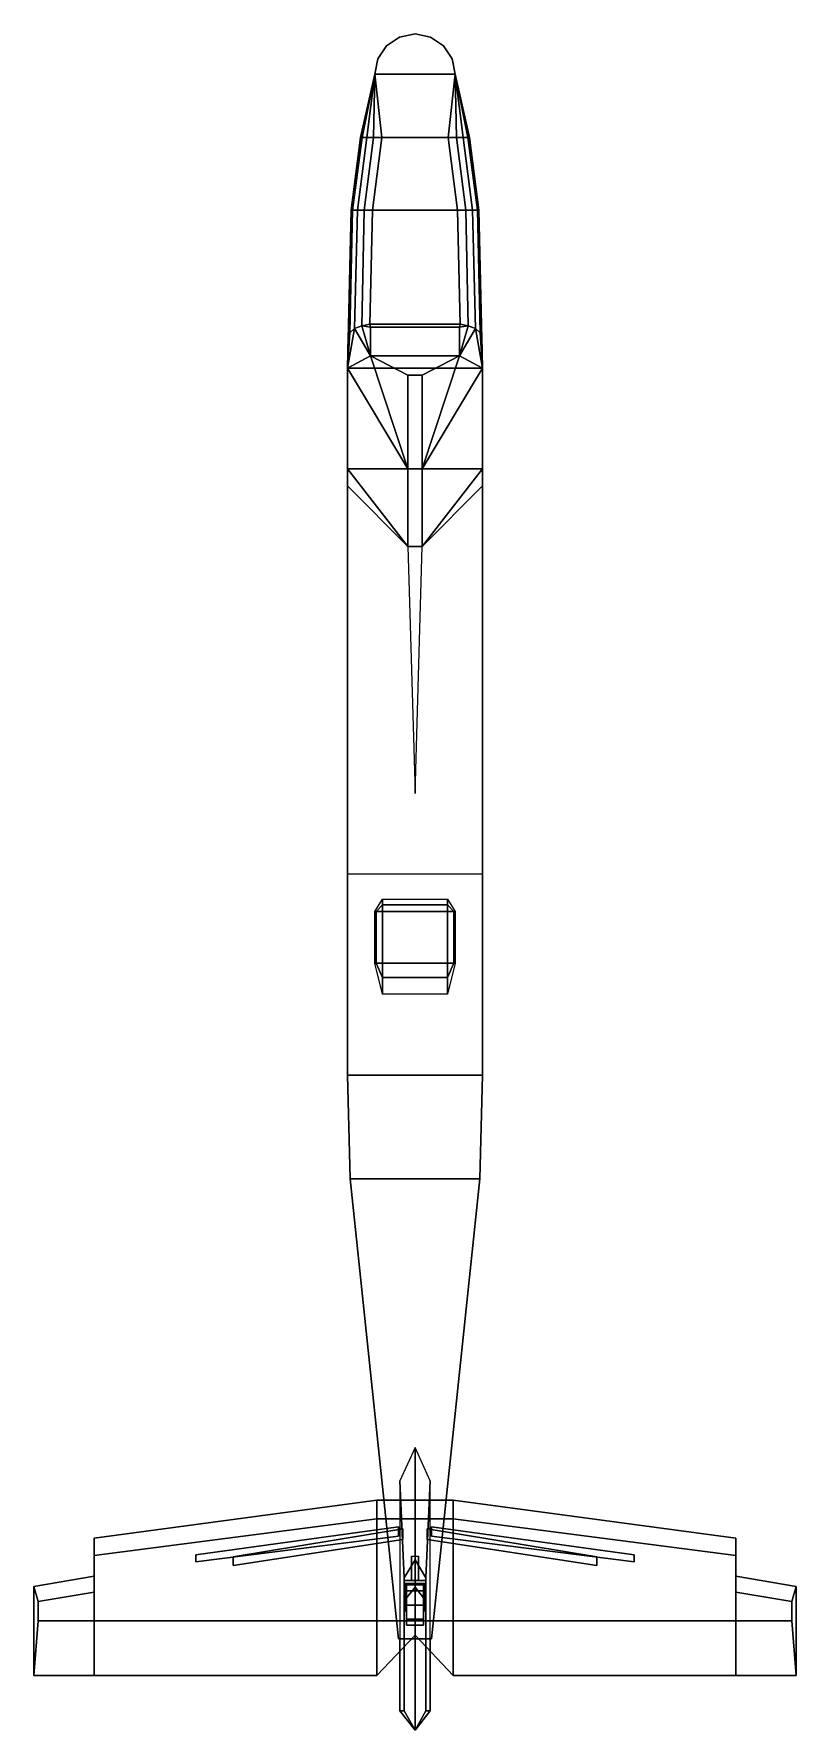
# Model space of a CAD drawing. Extents: x -5.3 to 5.3, y -11.8 to 11.8.
import ezdxf

# ---------------------------------------------------------------- set-up
doc = ezdxf.new("R2010")
doc.units = 0
doc.layers.get('0').update_dxf_attribs({"linetype": 'CONTINUOUS'})

msp = doc.modelspace()

# ---------------------------------------------------------------- linework, layer by layer
for points in [[(-0.396, 11.626, -0.67), (-0.517, 11.444, -0.67), (-0.517, 11.444, 0.51), (-0.396, 11.626, 0.51)], [(-0.214, 11.747, -0.67), (-0.396, 11.626, -0.67), (-0.396, 11.626, 0.51), (-0.214, 11.747, 0.51)], [(0, 11.79, -0.67), (-0.214, 11.747, -0.67), (-0.214, 11.747, 0.51), (0, 11.79, 0.51)], [(0.214, 11.747, -0.67), (0, 11.79, -0.67), (0, 11.79, 0.51), (0.214, 11.747, 0.51)], [(0.396, 11.626, -0.67), (0.214, 11.747, -0.67), (0.214, 11.747, 0.51), (0.396, 11.626, 0.51)], [(0.517, 11.444, -0.67), (0.396, 11.626, -0.67), (0.396, 11.626, 0.51), (0.517, 11.444, 0.51)], [(-0.517, 11.444, -0.67), (-0.56, 11.23, -0.67), (-0.56, 11.23, 0.51), (-0.517, 11.444, 0.51)], [(0.56, 11.23, -0.67), (0.517, 11.444, -0.67), (0.517, 11.444, 0.51), (0.56, 11.23, 0.51)], [(-0.76, 10.35, -0.67), (-0.56, 11.23, -0.67), (0.56, 11.23, -0.67), (0.76, 10.35, -0.67)], [(-0.56, 11.23, 0.51), (-0.56, 11.23, -0.67), (-0.76, 10.35, -0.67), (-0.76, 10.35, 0.94)], [(-0.56, 11.23, 0.51), (-0.56, 11.23, 0.51), (-0.76, 10.35, 0.94), (-0.737, 10.35, 1.055)], [(-0.56, 11.23, 0.51), (-0.56, 11.23, 0.51), (-0.737, 10.35, 1.055), (-0.672, 10.35, 1.152)], [(-0.56, 11.23, 0.51), (-0.56, 11.23, 0.51), (-0.672, 10.35, 1.152), (-0.575, 10.35, 1.217)], [(-0.56, 11.23, 0.51), (-0.56, 11.23, 0.51), (-0.575, 10.35, 1.217), (-0.46, 10.35, 1.24)], [(0.56, 11.23, 0.51), (-0.56, 11.23, 0.51), (-0.46, 10.35, 1.24), (0.46, 10.35, 1.24)], [(0.56, 11.23, 0.51), (0.56, 11.23, 0.51), (0.46, 10.35, 1.24), (0.575, 10.35, 1.217)], [(0.76, 10.35, -0.67), (0.56, 11.23, -0.67), (0.56, 11.23, 0.51), (0.76, 10.35, 0.94)], [(0.56, 11.23, 0.51), (0.56, 11.23, 0.51), (0.575, 10.35, 1.217), (0.672, 10.35, 1.152)], [(0.56, 11.23, 0.51), (0.56, 11.23, 0.51), (0.672, 10.35, 1.152), (0.737, 10.35, 1.055)], [(0.56, 11.23, 0.51), (0.56, 11.23, 0.51), (0.737, 10.35, 1.055), (0.76, 10.35, 0.94)], [(0.76, 10.35, -0.67), (0.89, 9.34, -0.67), (-0.89, 9.34, -0.67), (-0.76, 10.35, -0.67)], [(-0.76, 10.35, -0.67), (-0.89, 9.34, -0.67), (-0.89, 9.34, 1.15), (-0.76, 10.35, 0.94)], [(-0.737, 10.35, 1.055), (-0.76, 10.35, 0.94), (-0.89, 9.34, 1.15), (-0.867, 9.34, 1.265)], [(-0.672, 10.35, 1.152), (-0.737, 10.35, 1.055), (-0.867, 9.34, 1.265), (-0.802, 9.34, 1.362)], [(-0.575, 10.35, 1.217), (-0.672, 10.35, 1.152), (-0.802, 9.34, 1.362), (-0.705, 9.34, 1.427)], [(-0.46, 10.35, 1.24), (-0.575, 10.35, 1.217), (-0.705, 9.34, 1.427), (-0.59, 9.34, 1.45)], [(0.46, 10.35, 1.24), (-0.46, 10.35, 1.24), (-0.59, 9.34, 1.45), (0.59, 9.34, 1.45)], [(0.575, 10.35, 1.217), (0.46, 10.35, 1.24), (0.59, 9.34, 1.45), (0.705, 9.34, 1.427)], [(0.672, 10.35, 1.152), (0.575, 10.35, 1.217), (0.705, 9.34, 1.427), (0.802, 9.34, 1.362)], [(0.737, 10.35, 1.055), (0.672, 10.35, 1.152), (0.802, 9.34, 1.362), (0.867, 9.34, 1.265)], [(0.76, 10.35, 0.94), (0.737, 10.35, 1.055), (0.867, 9.34, 1.265), (0.89, 9.34, 1.15)], [(0.89, 9.34, 1.15), (0.89, 9.34, -0.67), (0.76, 10.35, -0.67), (0.76, 10.35, 0.94)], [(-0.89, 9.34, 1.15), (-0.89, 9.34, -0.67), (-0.94, 7.14, -0.67), (-0.94, 7.14, 1.59)], [(-0.94, 7.14, -0.67), (-0.89, 9.34, -0.67), (0.89, 9.34, -0.67), (0.94, 7.14, -0.67)], [(-0.867, 9.34, 1.265), (-0.89, 9.34, 1.15), (-0.93, 7.58, 1.502), (-0.906, 7.63, 1.607)], [(-0.802, 9.34, 1.362), (-0.867, 9.34, 1.265), (-0.906, 7.63, 1.607), (-0.84, 7.69, 1.692)], [(-0.705, 9.34, 1.427), (-0.802, 9.34, 1.362), (-0.84, 7.69, 1.692), (-0.741, 7.73, 1.749)], [(-0.59, 9.34, 1.45), (-0.705, 9.34, 1.427), (-0.741, 7.73, 1.749), (-0.626, 7.75, 1.768)], [(0.59, 9.34, 1.45), (-0.59, 9.34, 1.45), (-0.626, 7.75, 1.768), (0.626, 7.75, 1.768)], [(0.705, 9.34, 1.427), (0.59, 9.34, 1.45), (0.626, 7.75, 1.768), (0.741, 7.73, 1.749)], [(0.802, 9.34, 1.362), (0.705, 9.34, 1.427), (0.741, 7.73, 1.749), (0.84, 7.69, 1.692)], [(0.867, 9.34, 1.265), (0.802, 9.34, 1.362), (0.84, 7.69, 1.692), (0.906, 7.63, 1.607)], [(0.89, 9.34, 1.15), (0.867, 9.34, 1.265), (0.906, 7.63, 1.607), (0.93, 7.58, 1.502)], [(0.94, 7.14, -0.67), (0.89, 9.34, -0.67), (0.89, 9.34, 1.15), (0.94, 7.14, 1.59)], [(-0.94, 7.14, 2.15), (-0.94, 7.14, 2.15), (-0.84, 7.69, 1.692), (-0.906, 7.63, 1.607)], [(-0.94, 7.14, 2.15), (-0.94, 7.14, 2.15), (-0.62, 7.31, 2.4), (-0.84, 7.69, 1.692)], [(-0.94, 7.14, 2.15), (-0.94, 7.14, 2.15), (-0.906, 7.63, 1.607), (-0.93, 7.58, 1.502)], [(-0.94, 7.14, 2.15), (-0.94, 7.14, 2.15), (-0.93, 7.58, 1.502), (-0.94, 7.14, 1.59)], [(-0.62, 7.31, 2.4), (-0.62, 7.31, 2.4), (-0.741, 7.73, 1.749), (-0.84, 7.69, 1.692)], [(-0.62, 7.71, 1.82), (-0.626, 7.75, 1.768), (-0.741, 7.73, 1.749), (-0.62, 7.71, 1.82)], [(-0.62, 7.31, 2.4), (-0.62, 7.31, 2.4), (-0.62, 7.71, 1.82), (-0.741, 7.73, 1.749)], [(0.62, 7.71, 1.82), (0.626, 7.75, 1.768), (-0.626, 7.75, 1.768), (-0.62, 7.71, 1.82)], [(0.62, 7.31, 2.4), (0.62, 7.71, 1.82), (-0.62, 7.71, 1.82), (-0.62, 7.31, 2.4)], [(0.62, 7.71, 1.82), (0.741, 7.73, 1.749), (0.626, 7.75, 1.768), (0.62, 7.71, 1.82)], [(0.62, 7.71, 1.82), (0.62, 7.31, 2.4), (0.741, 7.73, 1.749), (0.62, 7.71, 1.82)], [(0.741, 7.73, 1.749), (0.62, 7.31, 2.4), (0.62, 7.31, 2.4), (0.84, 7.69, 1.692)], [(0.62, 7.31, 2.4), (0.94, 7.14, 2.15), (0.94, 7.14, 2.15), (0.84, 7.69, 1.692)], [(0.84, 7.69, 1.692), (0.94, 7.14, 2.15), (0.94, 7.14, 2.15), (0.906, 7.63, 1.607)], [(0.906, 7.63, 1.607), (0.94, 7.14, 2.15), (0.94, 7.14, 2.15), (0.93, 7.58, 1.502)], [(0.93, 7.58, 1.502), (0.94, 7.14, 2.15), (0.94, 7.14, 2.15), (0.94, 7.14, 1.59)], [(-0.62, 7.31, 2.4), (-0.94, 7.14, 2.15), (-0.94, 7.14, 2.15), (-0.1, 5.74, 2.57)], [(-0.94, -2.7, -0.67), (-0.94, 7.14, -0.67), (0.94, 7.14, -0.67), (0.94, -2.7, -0.67)], [(-0.94, 5.74, 2.07), (-0.94, 7.14, -0.67), (-0.94, -2.7, -0.67), (-0.94, -2.7, 2.07)], [(-0.94, 7.14, 2.15), (-0.94, 7.14, -0.67), (-0.94, 5.74, 2.07), (-0.94, 5.74, 2.29)], [(-0.94, 7.14, 2.15), (-0.94, 5.74, 2.29), (-0.94, 5.74, 2.29), (-0.1, 5.74, 2.57)], [(0.1, 7.04, 2.51), (0.62, 7.31, 2.4), (-0.62, 7.31, 2.4), (-0.1, 7.04, 2.51)], [(-0.62, 7.31, 2.4), (-0.1, 5.74, 2.57), (-0.1, 5.74, 2.57), (-0.1, 7.04, 2.51)], [(0.1, 7.04, 2.51), (0.1, 5.74, 2.57), (0.1, 5.74, 2.57), (0.62, 7.31, 2.4)], [(0.62, 7.31, 2.4), (0.1, 5.74, 2.57), (0.1, 5.74, 2.57), (0.94, 7.14, 2.15)], [(0.94, 7.14, 2.15), (0.1, 5.74, 2.57), (0.1, 5.74, 2.57), (0.94, 5.74, 2.29)], [(0.94, -2.7, -0.67), (0.94, 7.14, -0.67), (0.94, 5.74, 2.07), (0.94, -2.7, 2.07)], [(0.94, 5.74, 2.07), (0.94, 7.14, -0.67), (0.94, 7.14, 2.15), (0.94, 5.74, 2.29)], [(-0.1, 7.04, 2.51), (-0.1, 5.74, 2.57), (0.1, 5.74, 2.57), (0.1, 7.04, 2.51)], [(-0.94, 5.74, 2.29), (-0.94, 5.74, 2.07), (-0.94, 5.39, 2.07), (-0.94, 5.5, 2.29)], [(-0.1, 5.74, 2.57), (-0.94, 5.74, 2.29), (-0.94, 5.74, 2.29), (-0.1, 4.66, 2.57)], [(-0.94, 5.74, 2.29), (-0.94, 5.5, 2.29), (-0.94, 5.5, 2.29), (-0.1, 4.66, 2.57)], [(-0.1, 5.74, 2.57), (-0.1, 4.66, 2.57), (0.1, 4.66, 2.57), (0.1, 5.74, 2.57)], [(0.1, 5.74, 2.57), (0.1, 4.66, 2.57), (0.1, 4.66, 2.57), (0.94, 5.74, 2.29)], [(0.94, 5.74, 2.29), (0.1, 4.66, 2.57), (0.1, 4.66, 2.57), (0.94, 5.5, 2.29)], [(0.94, 5.39, 2.07), (0.94, 5.74, 2.07), (0.94, 5.74, 2.29), (0.94, 5.5, 2.29)], [(-0.1, 4.66, 2.57), (0, 1.22, 2.57), (0, 1.22, 2.57), (0.1, 4.66, 2.57)], [(0.94, -2.7, 2.07), (0.94, 0.1, 2.07), (-0.94, 0.1, 2.07), (-0.94, -2.7, 2.07)], [(-0.45, -0.33, -0.93), (-0.54, -0.42, -0.93), (-0.56, -0.42, -0.67), (-0.45, -0.25, -0.67)], [(-0.54, -0.42, -0.93), (-0.54, -1.14, -0.93), (-0.56, -1.14, -0.67), (-0.56, -0.42, -0.67)], [(-0.45, -0.42, -1.05), (-0.45, -0.42, -1.05), (-0.54, -0.42, -0.93), (-0.45, -0.33, -0.93)], [(-0.45, -0.42, -1.05), (-0.45, -1.14, -1.05), (-0.54, -1.14, -0.93), (-0.54, -0.42, -0.93)], [(0.45, -0.25, -0.67), (0.45, -0.33, -0.93), (-0.45, -0.33, -0.93), (-0.45, -0.25, -0.67)], [(0.45, -0.33, -0.93), (0.45, -0.42, -1.05), (-0.45, -0.42, -1.05), (-0.45, -0.33, -0.93)], [(0.45, -0.42, -1.05), (0.45, -1.14, -1.05), (-0.45, -1.14, -1.05), (-0.45, -0.42, -1.05)], [(0.54, -0.42, -0.93), (0.45, -0.33, -0.93), (0.45, -0.25, -0.67), (0.56, -0.42, -0.67)], [(0.45, -0.42, -1.05), (0.45, -0.42, -1.05), (0.45, -0.33, -0.93), (0.54, -0.42, -0.93)], [(0.45, -1.14, -1.05), (0.45, -0.42, -1.05), (0.54, -0.42, -0.93), (0.54, -1.14, -0.93)], [(0.54, -1.14, -0.93), (0.54, -0.42, -0.93), (0.56, -0.42, -0.67), (0.56, -1.14, -0.67)], [(-0.54, -1.14, -0.93), (-0.45, -1.34, -0.93), (-0.45, -1.57, -0.67), (-0.56, -1.14, -0.67)], [(-0.45, -1.14, -1.05), (-0.45, -1.14, -1.05), (-0.45, -1.34, -0.93), (-0.54, -1.14, -0.93)], [(0.45, -1.14, -1.05), (0.45, -1.34, -0.93), (-0.45, -1.34, -0.93), (-0.45, -1.14, -1.05)], [(0.45, -1.14, -1.05), (0.45, -1.14, -1.05), (0.54, -1.14, -0.93), (0.45, -1.34, -0.93)], [(0.45, -1.34, -0.93), (0.54, -1.14, -0.93), (0.56, -1.14, -0.67), (0.45, -1.57, -0.67)], [(0.45, -1.34, -0.93), (0.45, -1.57, -0.67), (-0.45, -1.57, -0.67), (-0.45, -1.34, -0.93)], [(-0.94, -2.7, -0.67), (-0.9, -4.14, -0.2), (-0.9, -4.14, 2.07), (-0.94, -2.7, 2.07)], [(0.94, -2.7, -0.67), (0.9, -4.14, -0.2), (-0.9, -4.14, -0.2), (-0.94, -2.7, -0.67)], [(-0.94, -2.7, 2.07), (-0.9, -4.14, 2.07), (0.9, -4.14, 2.07), (0.94, -2.7, 2.07)], [(0.9, -4.14, 2.07), (0.9, -4.14, -0.2), (0.94, -2.7, -0.67), (0.94, -2.7, 2.07)], [(-0.23, -10.54, 1.15), (-0.9, -4.14, -0.2), (0.9, -4.14, -0.2), (0.23, -10.54, 1.15)], [(0.23, -10.54, 2.07), (0.9, -4.14, 2.07), (-0.9, -4.14, 2.07), (-0.23, -10.54, 2.07)], [(-0.9, -4.14, 2.07), (-0.9, -4.14, -0.2), (-0.23, -10.54, 1.15), (-0.23, -10.54, 2.07)], [(0.23, -10.54, 1.15), (0.9, -4.14, -0.2), (0.9, -4.14, 2.07), (0.23, -10.54, 2.07)], [(0, -9.44, 4.5), (0, -7.88, 2.07), (-0.21, -8.34, 2.07), (-0.15, -9.69, 4.5)], [(0.15, -9.69, 4.5), (0.21, -8.34, 2.07), (0, -7.88, 2.07), (0, -9.44, 4.5)], [(-0.21, -8.34, 2.07), (-0.21, -11.54, 2.07), (-0.15, -11.54, 4.5), (-0.15, -9.69, 4.5)], [(0.15, -11.54, 4.5), (0.21, -11.54, 2.07), (0.21, -8.34, 2.07), (0.15, -9.69, 4.5)], [(-4.46, -9.14, 2.07), (-0.53, -8.61, 2.07), (-0.53, -8.87, 1.91), (-4.46, -9.38, 1.94)], [(-4.46, -9.38, 2.21), (-0.53, -8.87, 2.23), (-0.53, -8.61, 2.07), (-4.46, -9.14, 2.07)], [(-0.53, -8.87, 2.23), (0, -8.87, 2.23), (0, -8.61, 2.07), (-0.53, -8.61, 2.07)], [(-0.53, -8.61, 2.07), (0, -8.61, 2.07), (0, -8.87, 1.91), (-0.53, -8.87, 1.91)], [(0.53, -8.87, 1.91), (0, -8.87, 1.91), (0, -8.61, 2.07), (0.53, -8.61, 2.07)], [(0.53, -8.61, 2.07), (0, -8.61, 2.07), (0, -8.87, 2.23), (0.53, -8.87, 2.23)], [(4.46, -9.38, 1.93), (0.53, -8.87, 1.91), (0.53, -8.61, 2.07), (4.46, -9.14, 2.07)], [(4.46, -9.14, 2.07), (0.53, -8.61, 2.07), (0.53, -8.87, 2.23), (4.46, -9.38, 2.2)], [(-4.46, -10.29, 2.21), (-0.53, -10.29, 2.23), (-0.53, -8.87, 2.23), (-4.46, -9.38, 2.21)], [(-0.53, -8.87, 1.91), (-0.53, -10.29, 1.91), (-4.46, -10.29, 1.94), (-4.46, -9.38, 1.94)], [(-0.53, -10.29, 2.23), (0, -10.29, 2.23), (0, -8.87, 2.23), (-0.53, -8.87, 2.23)], [(0, -8.87, 1.91), (0, -10.29, 1.91), (-0.53, -10.29, 1.91), (-0.53, -8.87, 1.91)], [(0.53, -10.29, 1.91), (0, -10.29, 1.91), (0, -8.87, 1.91), (0.53, -8.87, 1.91)], [(0, -8.87, 2.23), (0, -10.29, 2.23), (0.53, -10.29, 2.23), (0.53, -8.87, 2.23)], [(4.46, -10.29, 1.93), (0.53, -10.29, 1.91), (0.53, -8.87, 1.91), (4.46, -9.38, 1.93)], [(0.53, -8.87, 2.23), (0.53, -10.29, 2.23), (4.46, -10.29, 2.2), (4.46, -9.38, 2.2)], [(-4.46, -9.14, 2.07), (-4.46, -9.67, 2.07), (-4.46, -9.89, 2.21), (-4.46, -9.38, 2.21)], [(-4.46, -9.38, 1.94), (-4.46, -9.89, 1.94), (-4.46, -9.67, 2.07), (-4.46, -9.14, 2.07)], [(-3.05, -9.37, 1.93), (-3.05, -9.47, 1.93), (-0.23, -9.11, 0.97), (-0.23, -8.98, 0.97)], [(-0.23, -8.98, 0.97), (-0.23, -9.11, 0.97), (-3.05, -9.47, 1.93), (-3.05, -9.37, 1.93)], [(-2.53, -9.4, 2.21), (-2.53, -9.52, 2.21), (-0.17, -9.16, 3.61), (-0.17, -9.01, 3.61)], [(-0.17, -9.01, 3.61), (-0.17, -9.16, 3.61), (-2.53, -9.52, 2.21), (-2.53, -9.4, 2.21)], [(0.17, -9.01, 3.61), (0.17, -9.16, 3.61), (2.53, -9.52, 2.21), (2.53, -9.4, 2.21)], [(2.53, -9.4, 2.21), (2.53, -9.52, 2.21), (0.17, -9.16, 3.61), (0.17, -9.01, 3.61)], [(0.23, -8.98, 0.97), (0.23, -9.11, 0.97), (3.05, -9.47, 1.93), (3.05, -9.37, 1.93)], [(3.05, -9.37, 1.93), (3.05, -9.47, 1.93), (0.23, -9.11, 0.97), (0.23, -8.98, 0.97)], [(4.46, -9.14, 2.07), (4.46, -9.67, 2.07), (4.46, -9.89, 1.93), (4.46, -9.38, 1.93)], [(4.46, -9.38, 2.2), (4.46, -9.89, 2.2), (4.46, -9.67, 2.07), (4.46, -9.14, 2.07)], [(0, -9.82, 5.13), (0, -9.44, 4.5), (-0.15, -9.69, 4.5), (-0.15, -10.01, 5.06)], [(-0.05, -9.73, 0.53), (-0.05, -9.73, 0.98), (-0.05, -9.73, 0.98), (-0.05, -9.39, 0.91)], [(0.05, -9.39, 0.91), (0.05, -9.73, 0.53), (-0.05, -9.73, 0.53), (-0.05, -9.39, 0.91)], [(0.15, -10.01, 5.06), (0.15, -9.69, 4.5), (0, -9.44, 4.5), (0, -9.82, 5.13)], [(0.05, -9.73, 0.98), (0.05, -9.73, 0.98), (0.05, -9.73, 0.53), (0.05, -9.39, 0.91)], [(-5.24, -10.02, 2.19), (-4.46, -9.89, 2.21), (-4.46, -9.67, 2.07), (-5.3, -9.81, 2.07)], [(-5.3, -9.81, 2.07), (-4.46, -9.67, 2.07), (-4.46, -9.89, 1.94), (-5.24, -10.02, 1.97)], [(5.24, -10.02, 1.95), (4.46, -9.89, 1.93), (4.46, -9.67, 2.07), (5.3, -9.81, 2.07)], [(5.3, -9.81, 2.07), (4.46, -9.67, 2.07), (4.46, -9.89, 2.2), (5.24, -10.02, 2.17)], [(-5.24, -10.02, 1.97), (-5.24, -10.29, 1.97), (-5.3, -11.05, 2.07), (-5.3, -9.81, 2.07)], [(-5.3, -9.81, 2.07), (-5.3, -11.05, 2.07), (-5.24, -10.29, 2.19), (-5.24, -10.02, 2.19)], [(-4.46, -9.89, 1.94), (-4.46, -10.29, 1.94), (-5.24, -10.29, 1.97), (-5.24, -10.02, 1.97)], [(-5.24, -10.29, 2.19), (-4.46, -10.29, 2.21), (-4.46, -9.89, 2.21), (-5.24, -10.02, 2.19)], [(-0.15, -9.69, 4.5), (-0.15, -11.54, 4.5), (-0.15, -11.54, 5.06), (-0.15, -10.01, 5.06)], [(-0.15, -9.77, 0.53), (-0.15, -9.77, 0.79), (-0.15, -9.73, 0.79), (-0.15, -9.73, 0.53)], [(0.15, -9.73, 0.53), (0.15, -9.77, 0.53), (-0.15, -9.77, 0.53), (-0.15, -9.73, 0.53)], [(-0.15, -9.73, 0.79), (-0.15, -9.77, 0.79), (0.15, -9.77, 0.79), (0.15, -9.73, 0.79)], [(-0.15, -9.73, 0.53), (-0.15, -9.73, 0.79), (0.15, -9.73, 0.79), (0.15, -9.73, 0.53)], [(-0.15, -10.15, 0.6), (-0.13, -10.15, 0.6), (-0.13, -9.77, 0.79), (-0.15, -9.77, 0.79)], [(-0.15, -9.77, 0.53), (-0.13, -9.77, 0.53), (-0.13, -10.15, 0.44), (-0.15, -10.15, 0.44)], [(-0.15, -10.15, 0.44), (-0.15, -10.15, 0.6), (-0.15, -9.77, 0.79), (-0.15, -9.77, 0.53)], [(-0.15, -10.01, 5.06), (-0.15, -11.54, 5.06), (0, -11.81, 5.13), (0, -9.82, 5.13)], [(0.13, -9.77, 0.53), (0.13, -9.77, 0.79), (-0.13, -9.77, 0.79), (-0.13, -9.77, 0.53)], [(-0.13, -9.77, 0.53), (-0.13, -9.77, 0.79), (-0.13, -10.15, 0.6), (-0.13, -10.15, 0.44)], [(0.12, -9.872, 0.758), (0.12, -9.79, 0.56), (-0.12, -9.79, 0.56), (-0.12, -9.872, 0.758)], [(0.12, -9.79, 0.56), (0.12, -9.872, 0.362), (-0.12, -9.872, 0.362), (-0.12, -9.79, 0.56)], [(-0.12, -10.07, 0.84), (-0.12, -9.872, 0.758), (-0.12, -9.79, 0.56), (-0.12, -10.268, 0.758)], [(-0.12, -10.268, 0.758), (-0.12, -9.79, 0.56), (-0.12, -9.872, 0.362), (-0.12, -10.35, 0.56)], [(0.12, -10.07, 0.84), (0.12, -9.872, 0.758), (-0.12, -9.872, 0.758), (-0.12, -10.07, 0.84)], [(0.12, -9.872, 0.362), (0.12, -10.07, 0.28), (-0.12, -10.07, 0.28), (-0.12, -9.872, 0.362)], [(-0.12, -10.35, 0.56), (-0.12, -9.872, 0.362), (-0.12, -10.07, 0.28), (-0.12, -10.268, 0.362)], [(0, -9.82, 5.13), (0, -11.81, 5.13), (0.15, -11.54, 5.06), (0.15, -10.01, 5.06)], [(0.12, -10.268, 0.362), (0.12, -9.79, 0.56), (0.12, -9.872, 0.758), (0.12, -10.35, 0.56)], [(0.12, -10.07, 0.28), (0.12, -9.872, 0.362), (0.12, -9.79, 0.56), (0.12, -10.268, 0.362)], [(0.12, -10.35, 0.56), (0.12, -9.872, 0.758), (0.12, -10.07, 0.84), (0.12, -10.268, 0.758)], [(0.13, -9.77, 0.53), (0.15, -9.77, 0.53), (0.15, -10.15, 0.44), (0.13, -10.15, 0.44)], [(0.13, -10.15, 0.6), (0.15, -10.15, 0.6), (0.15, -9.77, 0.79), (0.13, -9.77, 0.79)], [(0.13, -10.15, 0.44), (0.13, -10.15, 0.6), (0.13, -9.77, 0.79), (0.13, -9.77, 0.53)], [(0.15, -11.54, 5.06), (0.15, -11.54, 4.5), (0.15, -9.69, 4.5), (0.15, -10.01, 5.06)], [(0.15, -9.73, 0.79), (0.15, -9.77, 0.79), (0.15, -9.77, 0.53), (0.15, -9.73, 0.53)], [(0.15, -9.77, 0.53), (0.15, -9.77, 0.79), (0.15, -10.15, 0.6), (0.15, -10.15, 0.44)], [(5.24, -10.29, 1.95), (4.46, -10.29, 1.93), (4.46, -9.89, 1.93), (5.24, -10.02, 1.95)], [(4.46, -9.89, 2.2), (4.46, -10.29, 2.2), (5.24, -10.29, 2.17), (5.24, -10.02, 2.17)], [(5.3, -9.81, 2.07), (5.3, -11.05, 2.07), (5.24, -10.29, 1.95), (5.24, -10.02, 1.95)], [(5.24, -10.02, 2.17), (5.24, -10.29, 2.17), (5.3, -11.05, 2.07), (5.3, -9.81, 2.07)], [(0.12, -10.268, 0.758), (0.12, -10.07, 0.84), (-0.12, -10.07, 0.84), (-0.12, -10.268, 0.758)], [(0.12, -10.07, 0.28), (0.12, -10.268, 0.362), (-0.12, -10.268, 0.362), (-0.12, -10.07, 0.28)], [(-5.3, -11.05, 2.07), (-4.46, -11.05, 2.07), (-4.46, -10.29, 2.21), (-5.24, -10.29, 2.19)], [(-5.24, -10.29, 1.97), (-4.46, -10.29, 1.94), (-4.46, -11.05, 2.07), (-5.3, -11.05, 2.07)], [(-4.46, -11.05, 2.07), (-0.53, -11.05, 2.07), (-0.53, -10.29, 2.23), (-4.46, -10.29, 2.21)], [(-4.46, -10.29, 1.94), (-0.53, -10.29, 1.91), (-0.53, -11.05, 2.07), (-4.46, -11.05, 2.07)], [(-0.53, -10.29, 1.91), (0, -10.29, 1.91), (0, -10.49, 2.07), (-0.53, -11.05, 2.07)], [(-0.53, -11.05, 2.07), (0, -10.49, 2.07), (0, -10.29, 2.23), (-0.53, -10.29, 2.23)], [(-0.13, -10.15, 0.44), (-0.13, -10.15, 0.6), (-0.15, -10.15, 0.6), (-0.15, -10.15, 0.44)], [(0.12, -10.35, 0.56), (0.12, -10.268, 0.758), (-0.12, -10.268, 0.758), (-0.12, -10.35, 0.56)], [(0.12, -10.268, 0.362), (0.12, -10.35, 0.56), (-0.12, -10.35, 0.56), (-0.12, -10.268, 0.362)], [(0.53, -11.05, 2.07), (0, -10.49, 2.07), (0, -10.29, 1.91), (0.53, -10.29, 1.91)], [(0.53, -10.29, 2.23), (0, -10.29, 2.23), (0, -10.49, 2.07), (0.53, -11.05, 2.07)], [(0.15, -10.15, 0.44), (0.15, -10.15, 0.6), (0.13, -10.15, 0.6), (0.13, -10.15, 0.44)], [(4.46, -11.05, 2.07), (0.53, -11.05, 2.07), (0.53, -10.29, 1.91), (4.46, -10.29, 1.93)], [(4.46, -10.29, 2.2), (0.53, -10.29, 2.23), (0.53, -11.05, 2.07), (4.46, -11.05, 2.07)], [(5.3, -11.05, 2.07), (4.46, -11.05, 2.07), (4.46, -10.29, 1.93), (5.24, -10.29, 1.95)], [(5.24, -10.29, 2.17), (4.46, -10.29, 2.2), (4.46, -11.05, 2.07), (5.3, -11.05, 2.07)], [(-0.23, -10.54, 2.07), (-0.23, -10.54, 1.15), (0.23, -10.54, 1.15), (0.23, -10.54, 2.07)], [(-0.21, -10.54, 1.44), (-0.21, -11.54, 1.44), (-0.21, -11.54, 2.07), (-0.21, -10.54, 2.07)], [(-0.21, -10.54, 1.36), (-0.21, -11.54, 1.44), (-0.21, -11.54, 1.44), (-0.21, -10.54, 1.44)], [(0, -10.54, 1.15), (0, -11.81, 1.44), (-0.21, -11.54, 1.44), (-0.21, -10.54, 1.36)], [(0.21, -10.54, 1.36), (0.21, -11.54, 1.44), (0, -11.81, 1.44), (0, -10.54, 1.15)], [(0.21, -11.54, 2.07), (0.21, -11.54, 1.44), (0.21, -10.54, 1.44), (0.21, -10.54, 2.07)], [(0.21, -11.54, 1.44), (0.21, -11.54, 1.44), (0.21, -10.54, 1.36), (0.21, -10.54, 1.44)], [(-0.15, -11.54, 4.5), (-0.21, -11.54, 2.07), (0, -11.81, 2.07), (0, -11.81, 4.5)], [(-0.21, -11.54, 2.07), (-0.21, -11.54, 1.44), (0, -11.81, 1.44), (0, -11.81, 2.07)], [(-0.21, -11.54, 1.44), (-0.21, -11.54, 1.44), (0, -11.81, 1.44)], [(-0.15, -11.54, 5.06), (-0.15, -11.54, 4.5), (0, -11.81, 4.5), (0, -11.81, 5.13)], [(0, -11.81, 4.5), (0, -11.81, 2.07), (0.21, -11.54, 2.07), (0.15, -11.54, 4.5)], [(0, -11.81, 5.13), (0, -11.81, 4.5), (0.15, -11.54, 4.5), (0.15, -11.54, 5.06)], [(0, -11.81, 2.07), (0, -11.81, 1.44), (0.21, -11.54, 1.44), (0.21, -11.54, 2.07)], [(0, -11.81, 1.44), (0, -11.81, 1.44), (0.21, -11.54, 1.44)]]:
    msp.add_3dface(points)

doc.saveas('drawing.dxf')
